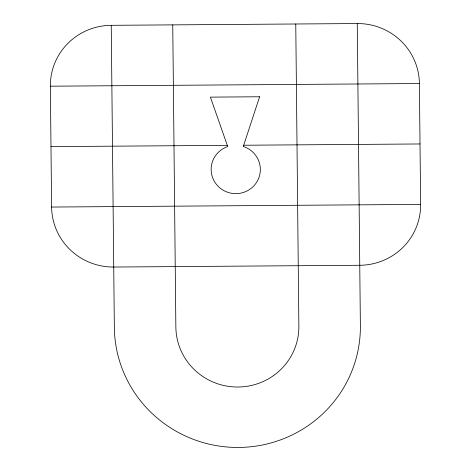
<?xml version="1.0" encoding="UTF-8"?>
<svg xmlns="http://www.w3.org/2000/svg" width="471" height="471" viewBox="0 0 471 471"><rect width="100%" height="100%" fill="white"/><g stroke="black" fill="none" stroke-linecap="round" stroke-linejoin="round"><path stroke-width="0.71" d="M111.244 25.316L357.265 23.55A61.513 60.423 4.5 0 1 419.396 83.538L420.638 204.402A61.513 60.423 4.5 0 1 359.756 265.273L113.735 267.039A61.513 60.423 4.5 0 1 51.604 207.052L50.362 86.193A61.513 60.423 4.5 0 1 111.244 25.316L114.353 327.475A123.031 120.853 4.5 0 0 238.609 447.45A123.031 120.853 4.5 0 0 360.38 325.702L357.265 23.55M50.362 86.193L419.396 83.538M50.986 146.622L227.299 145.356M243.701 145.239L420.014 143.967M51.604 207.052L420.638 204.402M295.764 23.992L298.873 326.144A61.513 60.423 4.5 0 1 237.99 387.021A61.513 60.423 4.5 0 1 175.86 327.033L172.751 24.875M259.603 96.773L243.289 146.487L244.331 146.84A24.604 24.168 4.5 0 1 255.547 183.873A24.604 24.168 4.5 0 1 216.248 184.155A24.604 24.168 4.5 0 1 226.698 146.964L227.734 146.599L210.402 97.126L259.603 96.773"/></g></svg>
